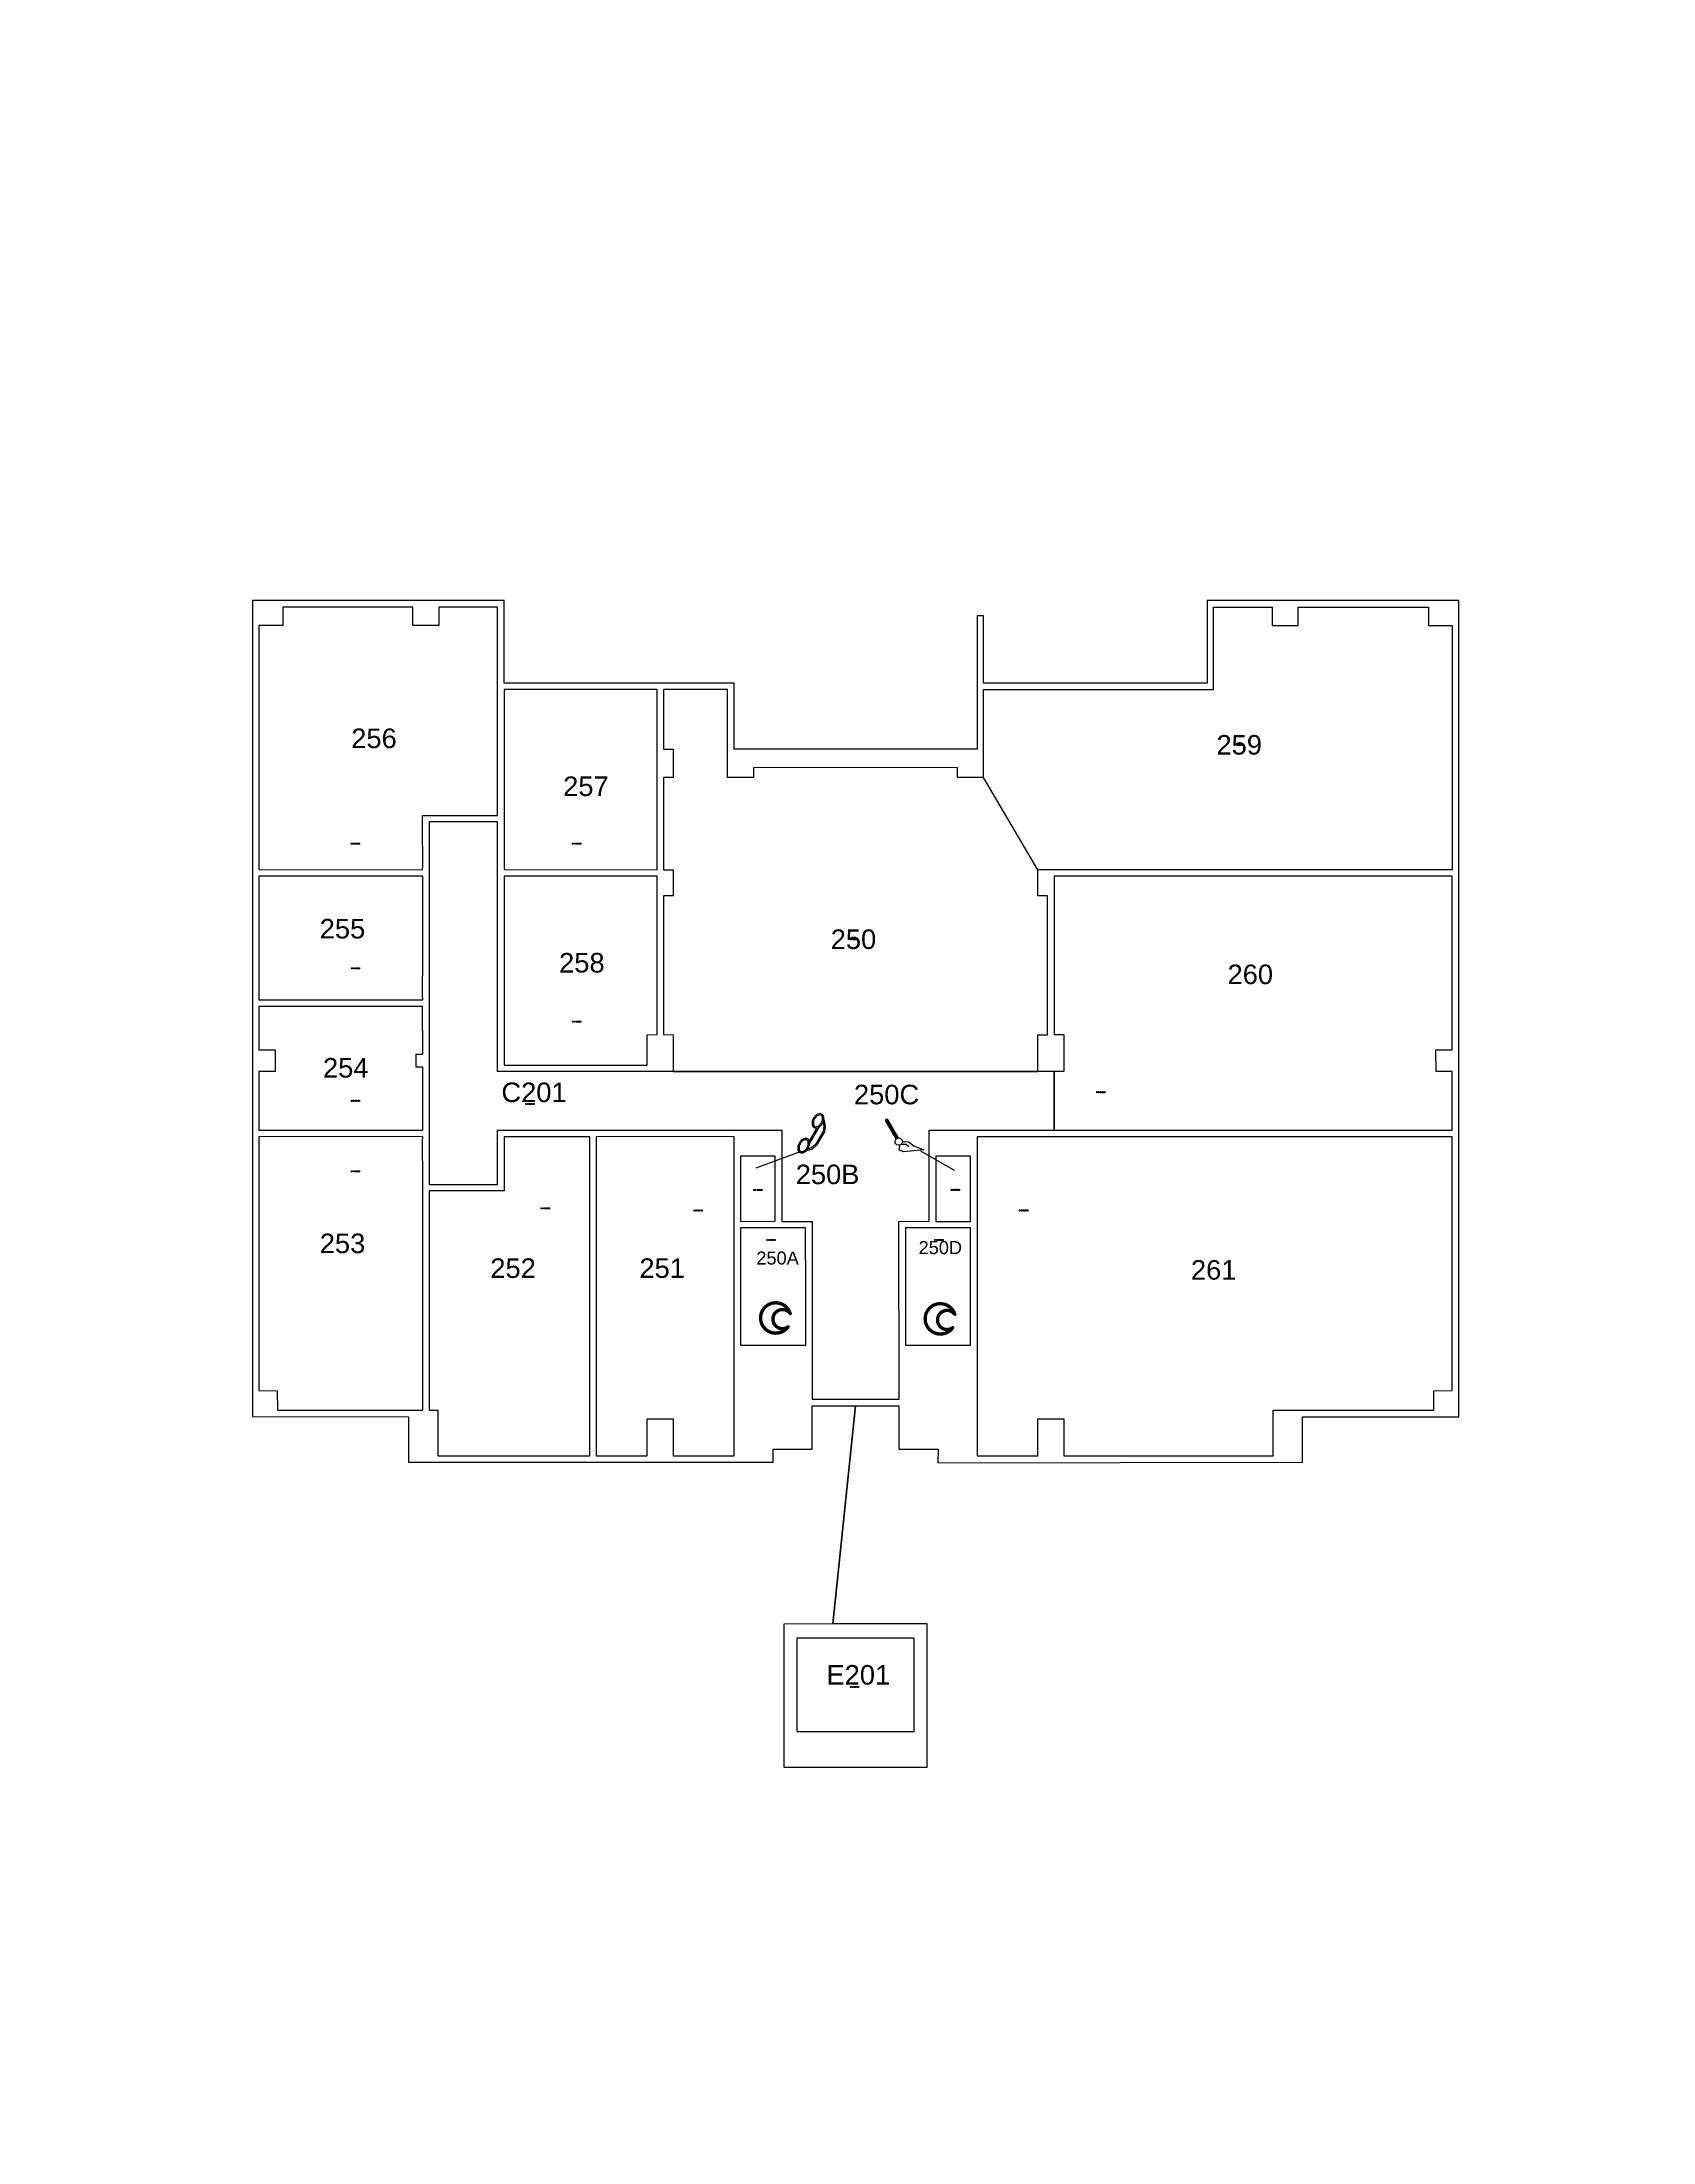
# Paper-space layout 'Layout1' of a CAD drawing. Header units: inches. Extents: x 0 to 8.2, y 0 to 10.7.
# The model-space entities are those that its viewports show. They can reach past a viewport. Long polylines and large blocks are cut down to what shows.
import ezdxf
from ezdxf.enums import TextEntityAlignment as Align

# ---------------------------------------------------------------- set-up
doc = ezdxf.new("R2010")
doc.units = ezdxf.units.IN
doc.header["$LTSCALE"] = 100
doc.header["$MEASUREMENT"] = 0
doc.layers.get('0').update_dxf_attribs({"linetype": 'CONTINUOUS'})
for name, color, linetype in [('A-IDEN-ICON', 4, 'CONTINUOUS'), ('A-IDEN-SNUM', 4, 'CONTINUOUS'), ('A-IDEN-VNUM', 4, 'CONTINUOUS'), ('AREA-ASSIGN', 7, 'CONTINUOUS'), ('AREA-GROSS', 1, 'CONTINUOUS')]:
    doc.layers.add(name, color=color, linetype=linetype)
doc.layers.get('0').off()
doc.styles.add('CP_ROOMVNUMBER', font='arial.ttf', dxfattribs={"width": 0.85, "height": 0.075})
doc.styles.add('ROOMSNUMBER', font='TXT.SHX', dxfattribs={"height": 1})

# ---------------------------------------------------------------- blocks, each defined once
blk = doc.blocks.new('CPCUST')
for p, q in [((0.0171, -0.0639), (0.02, -0.0466)), ((0.0358, -0.0705), (0.0171, -0.0639)), ((0.0262, -0.0408), (0.0446, -0.0406)), ((0.0297, -0.0341), (0.0376, -0.0302)), ((0.1117, -0.0625), (0.0358, -0.0705)), ((0.0376, -0.0302), (0.0533, -0.0324)), ((0.0446, -0.0406), (0.0543, -0.0505)), ((0.0533, -0.0324), (0.0745, -0.0479)), ((0.0745, -0.0479), (0.1117, -0.0625))]:
    blk.add_line(p, q)
at = {"const_width": 0.015}
blk.add_lwpolyline([(-0.03, 0.05), (0.01, -0.0193)], dxfattribs=at)
at = {"const_width": 0.0075}
blk.add_lwpolyline([(-0.0332, 0.0481, 1), (-0.0268, 0.0519, 1)], format="xyb", close=True, dxfattribs=at)
blk.add_circle((0.0158, -0.0313), 0.0141)
blk = doc.blocks.new('CPPHONE')
for p, q in [((0.0096, 0.0252), (-0.0196, -0.0252)), ((0.0169, 0.0279), (-0.0182, -0.0329))]:
    blk.add_line(p, q)
for points in [[(0.0364, 0.0572), (0.0417, 0.0308), (0.0382, 0.0108), (0.0082, -0.0411), (-0.0083, -0.0558), (-0.0338, -0.0645)], [(0.0334, 0.047), (0.0366, 0.0307), (0.0334, 0.0126), (0.0043, -0.0379), (-0.0109, -0.0514), (-0.0265, -0.0567)]]:
    blk.add_lwpolyline(points)
for points in [[(0.0288, 0.0786, 0.139889), (0.0216, 0.0804, 0.107118), (0.0122, 0.0781, 0.079812), (0.0039, 0.0722, 0.067459), (-0.0035, 0.0626, 0.067459), (-0.008, 0.0515, 0.079812), (-0.009, 0.0413, 0.107118), (-0.0064, 0.032, 0.139889), (-0.0012, 0.0267, 0.139889), (0.0061, 0.0248, 0.107118), (0.0155, 0.0272, 0.079812), (0.0238, 0.0331, 0.067459), (0.0312, 0.0426, 0.067459), (0.0357, 0.0538, 0.079812), (0.0367, 0.0639, 0.107118), (0.034, 0.0732, 0.139889)], [(0.0263, 0.0743, 0.139889), (0.0218, 0.0754, 0.107118), (0.0144, 0.0736, 0.079812), (0.0074, 0.0686, 0.067459), (0.0008, 0.0601, 0.067459), (-0.0032, 0.0502, 0.079812), (-0.004, 0.0417, 0.107118), (-0.0019, 0.0344, 0.139889), (0.0013, 0.031, 0.139889), (0.0059, 0.0298, 0.107118), (0.0133, 0.0317, 0.079812), (0.0203, 0.0367, 0.067459), (0.0268, 0.0451, 0.067459), (0.0309, 0.055, 0.079812), (0.0317, 0.0636, 0.107118), (0.0296, 0.0709, 0.139889)], [(-0.0262, -0.0167, 0.139889), (-0.0334, -0.0148, 0.107118), (-0.0428, -0.0172, 0.079812), (-0.0511, -0.0231, 0.067459), (-0.0585, -0.0326, 0.067459), (-0.063, -0.0438, 0.079812), (-0.064, -0.0539, 0.107118), (-0.0614, -0.0632, 0.139889), (-0.0562, -0.0686, 0.139889), (-0.0489, -0.0704, 0.107118), (-0.0395, -0.0681, 0.079812), (-0.0312, -0.0622, 0.067459), (-0.0238, -0.0526, 0.067459), (-0.0193, -0.0415, 0.079812), (-0.0183, -0.0313, 0.107118), (-0.021, -0.022, 0.139889)], [(-0.0287, -0.021, 0.139889), (-0.0332, -0.0198, 0.107118), (-0.0406, -0.0217, 0.079812), (-0.0476, -0.0267, 0.067459), (-0.0542, -0.0351, 0.067459), (-0.0582, -0.045, 0.079812), (-0.059, -0.0536, 0.107118), (-0.0569, -0.0609, 0.139889), (-0.0537, -0.0643, 0.139889), (-0.0491, -0.0654, 0.107118), (-0.0417, -0.0636, 0.079812), (-0.0347, -0.0586, 0.067459), (-0.0282, -0.0501, 0.067459), (-0.0241, -0.0402, 0.079812), (-0.0233, -0.0317, 0.107118), (-0.0254, -0.0244, 0.139889)]]:
    blk.add_lwpolyline(points, format="xyb", close=True)
blk = doc.blocks.new('CPBATH')
at = {"color": 0, "linetype": 'ByBlock', "const_width": 0.0127}
for points in [[(0.0571, 0.0168, 0.861492), (-0.0551, 0, 1)], [(-0.0551, 0, 0.726902), (0.0487, -0.0337, 1)], [(0.0571, 0.0168, 0.729002), (-0.0084, -0.0042, 1)], [(-0.0084, -0.0042, 0.609468), (0.0487, -0.0337, 1)]]:
    blk.add_lwpolyline(points, format="xyb", dxfattribs=at)
at = {"color": 0, "linetype": 'ByBlock', "const_width": 0.00637}
for points in [[(0.0544, 0.0152, 1), (0.0599, 0.0184, 1)], [(0.0459, -0.0353, 1), (0.0515, -0.0321, 1)]]:
    blk.add_lwpolyline(points, format="xyb", close=True, dxfattribs=at)

msp = doc.modelspace()

# ---------------------------------------------------------------- linework, layer by layer
at = {"layer": 'A-IDEN-ICON'}
for p, q in [((69217005.2, 27666841.5), (69217041, 27666840.2)), ((69216907.7, 27666788.5), (69216878.6, 27666755.9))]:
    msp.add_line(p, q, dxfattribs=at)
at = {"layer": 'AREA-ASSIGN'}
for points in [[(69216894.7, 27667172.4), (69216856.7, 27667243.9), (69217043.8, 27667343.5), (69217008.1, 27667410.6), (69217055.8, 27667436), (69217063.7, 27667421), (69217084.9, 27667432.3), (69217076.9, 27667447.3), (69217182.9, 27667503.7), (69217190.9, 27667488.7), (69217210.3, 27667499), (69217316, 27667300.4), (69216978.8, 27667120.9)], [(69217071.4, 27666998), (69217087.4, 27666968), (69217079.5, 27666963.7), (69217104.8, 27666916.1), (69217428.8, 27667088.5), (69217406.2, 27667130.9), (69217403.4, 27667136.2), (69217390.2, 27667129.2), (69217380.8, 27667146.8), (69217394, 27667153.9), (69217372.4, 27667194.5), (69217349.8, 27667236.8), (69217318.8, 27667295.1), (69216994.9, 27667122.6), (69217063.5, 27666993.8)], [(69216873.6, 27667161.1), (69216869.3, 27667169.1), (69216703.4, 27667080.7), (69216707.6, 27667072.8), (69216686.4, 27667061.5), (69216648.4, 27667133), (69216596.3, 27667105.3), (69216622.1, 27667056.7), (69216630.1, 27667060.9), (69216642.3, 27667038), (69216634.3, 27667033.8), (69216674.3, 27666958.7), (69216682.2, 27666963), (69216693.5, 27666941.8), (69216685.6, 27666937.6), (69216745.7, 27666824.6), (69216753.7, 27666828.8), (69216769.6, 27666798.8), (69217066.2, 27666956.7), (69217050.3, 27666986.7), (69217058.2, 27666990.9), (69216998, 27667103.9), (69216990.1, 27667099.7), (69216978.8, 27667120.9), (69216894.7, 27667172.4)], [(69216454.8, 27666898.5), (69216515.7, 27666931), (69216425.5, 27667100.5), (69216420.2, 27667097.6), (69216377.8, 27667075.1), (69216385.8, 27667060.1), (69216364.7, 27667048.8), (69216356.7, 27667063.8), (69216250.7, 27667007.4), (69216258.7, 27666992.4), (69216239.3, 27666982.1), (69216266.1, 27666931.7), (69216288.7, 27666889.4), (69216322.5, 27666825.8), (69216345, 27666783.5), (69216478.3, 27666854.4), (69216476.5, 27666857.9), (69216476.5, 27666857.9), (69216459.5, 27666889.7), (69216459.5, 27666889.7)], [(69216669, 27666955.9), (69216591, 27667102.4), (69216466.5, 27667036.2), (69216525.7, 27666925), (69216525.7, 27666925), (69216542.7, 27666893.2), (69216542.7, 27666893.2), (69216544.5, 27666889.7)], [(69217183.2, 27666617.9), (69217232.6, 27666644.2), (69217216.6, 27666674.2), (69217237.8, 27666685.5), (69217253.8, 27666655.5), (69217257.3, 27666657.4), (69217292.6, 27666676.2), (69217303.2, 27666681.8), (69217338.5, 27666700.6), (69217349.1, 27666706.2), (69217384.4, 27666725), (69217424.1, 27666746.2), (69217404.4, 27666783.3), (69217470.6, 27666818.5), (69217513, 27666841.1), (69217535, 27666852.8), (69217526.6, 27666868.7), (69217541.6, 27666876.7), (69217519, 27666919.1), (69217485.2, 27666982.6), (69217462.6, 27667025), (69217431.6, 27667083.2), (69217048.5, 27666879.3), (69217045, 27666877.4)], [(69216463, 27666896.1), (69216619.9, 27666601.3), (69216675.5, 27666630.9), (69216652, 27666675), (69216883.3, 27666798.1), (69216922.8, 27666724), (69216947.5, 27666737.1), (69217024.6, 27666592.4), (69217095.2, 27666630), (69217018.1, 27666774.7), (69217042.8, 27666787.9), (69217003.3, 27666862), (69217104.8, 27666916.1), (69217079.5, 27666963.7), (69216626.6, 27666722.7), (69216518.6, 27666925.7)], [(69216547.4, 27666884.4), (69216629.1, 27666730.8), (69216703.3, 27666770.2), (69216703.3, 27666770.2), (69216745.7, 27666792.7), (69216732.5, 27666817.5), (69216740.4, 27666821.8), (69216671.8, 27666950.6)], [(69217042.5, 27666801.3), (69217048.1, 27666790.7), (69217076.4, 27666805.7), (69217048.2, 27666858.7), (69217019.9, 27666843.7)], [(69216347.9, 27666778.2), (69216378.9, 27666719.9), (69216401.4, 27666677.5), (69216534.7, 27666748.5), (69216532.8, 27666752), (69216532.8, 27666752), (69216515.9, 27666783.8), (69216515.9, 27666783.8), (69216481.2, 27666849.1)], [(69217079.2, 27666800.4), (69217026.2, 27666772.2), (69217054.4, 27666719.3), (69217077, 27666676.9), (69217129.9, 27666705.1)], [(69216873.3, 27666452.9), (69216876, 27666454.4), (69216911.3, 27666473.2), (69216914.8, 27666475), (69216898.8, 27666505), (69216920, 27666516.3), (69216936, 27666486.3), (69216985.4, 27666512.6), (69216847.3, 27666772.1), (69216843.7, 27666770.3), (69216735.2, 27666712.5)], [(69216889.2, 27666706.1), (69216917.5, 27666721.2), (69216911.8, 27666731.7), (69216889.3, 27666774.1), (69216861, 27666759.1)], [(69216404.3, 27666672.2), (69216423.1, 27666636.9), (69216436.3, 27666644), (69216445.7, 27666626.3), (69216432.5, 27666619.3), (69216435.3, 27666614), (69216457.8, 27666571.6), (69216591.1, 27666642.6), (69216589.7, 27666645.2), (69216589.7, 27666645.2), (69216572.8, 27666677), (69216572.8, 27666677), (69216563.9, 27666693.8), (69216558.6, 27666690.9), (69216552.9, 27666701.5), (69216558.2, 27666704.4), (69216537.5, 27666743.2)], [(69216973.2, 27666676.1), (69216945, 27666729), (69216892, 27666700.8), (69216942.8, 27666605.5), (69216995.8, 27666633.7)], [(69216717.7, 27666417.6), (69216724.7, 27666421.4), (69216744.5, 27666384.3), (69216784.2, 27666405.5), (69216819.5, 27666424.3), (69216830.1, 27666429.9), (69216865.4, 27666448.7), (69216868, 27666450.1), (69216729.9, 27666709.6), (69216660.1, 27666672.5), (69216662, 27666669), (69216662, 27666669), (69216678.9, 27666637.2), (69216678.9, 27666637.2), (69216683.6, 27666628.4), (69216622.7, 27666596)], [(69216460.7, 27666566.3), (69216491.7, 27666508), (69216514.2, 27666465.7), (69216548.1, 27666402.1), (69216570.6, 27666359.8), (69216585.6, 27666367.7), (69216594.1, 27666351.9), (69216712.4, 27666414.8), (69216612.7, 27666602), (69216612.7, 27666602), (69216595.8, 27666633.7), (69216595.8, 27666633.7), (69216593.9, 27666637.3)], [(69217115.6, 27666391.6), (69217156, 27666315.7), (69217251.3, 27666366.4), (69217210.9, 27666442.3)]]:
    msp.add_lwpolyline(points, close=True, dxfattribs=at)
at = {"layer": 'AREA-GROSS'}
msp.add_lwpolyline([(69217062.7, 27666605.9), (69217138.6, 27666418.6), (69217098.9, 27666397.4), (69217160.9, 27666280.9), (69217277.4, 27666342.9), (69217215.4, 27666459.5), (69217138.6, 27666418.6), (69217062.7, 27666605.9), (69217098, 27666624.7), (69217116.8, 27666589.4), (69217148.6, 27666606.3), (69217154.5, 27666595.1), (69217450.8, 27666753.6), (69217431.1, 27666790.7), (69217558.2, 27666858.3), (69217204.8, 27667522.1), (69217000, 27667413.1), (69217035.7, 27667346), (69216853.9, 27667249.2), (69216824.7, 27667303.9), (69216819.4, 27667301.1), (69216877.2, 27667192.5), (69216679.5, 27667087.3), (69216650.8, 27667141.1), (69216638.5, 27667134.5), (69216606.7, 27667117.6), (69216463.7, 27667041.5), (69216428, 27667108.6), (69216223.2, 27666999.5), (69216576.6, 27666335.8), (69216703.7, 27666403.4), (69216723.4, 27666366.4), (69217020, 27666524.3), (69217014.4, 27666534.8), (69217046.2, 27666551.8), (69217027.4, 27666587.1), (69217062.7, 27666605.9)], close=True, dxfattribs=at)

# ---------------------------------------------------------------- block references
at = {"layer": 'A-IDEN-ICON', "rotation": 28.03065467960081}
for name, p, xscale, yscale, zscale in [('CPCUST', (69216976.5, 27666844.3), 240, 240, 240), ('CPPHONE', (69216911.7, 27666808.7), 240, 240, 240), ('CPBATH', (69217093.5, 27666713.1), 244, 244, 244), ('CPBATH', (69216959.2, 27666642.5), 244, 244, 244)]:
    msp.add_blockref(name, p, dxfattribs=dict(at, xscale=xscale, yscale=yscale, zscale=zscale))

# ---------------------------------------------------------------- texts
at = {"layer": 'A-IDEN-SNUM', "style": 'ROOMSNUMBER'}
for s, p in [('043A025900', (69217088.6, 27667309.7)), ('043A025000', (69216858.9, 27666984.5)), ('043A026000', (69217126.4, 27666967.2)), ('043A025700', (69216592.4, 27666942.3)), ('043A025600', (69216412.3, 27666846.5)), ('043A026100', (69217114.9, 27666837.6)), ('043A0250C0', (69217050.4, 27666824.8)), ('043A025800', (69216669.5, 27666797.6)), ('043A0250D0', (69217058.8, 27666777)), ('043A025500', (69216466.4, 27666745)), ('043A0250B0', (69216889.7, 27666739.2)), ('043AC20100', (69216667.2, 27666710.3)), ('043A0250A0', (69216922, 27666704.2)), ('043A025100', (69216850.1, 27666696.6)), ('043A025400', (69216523.7, 27666637.3)), ('043A025200', (69216724.7, 27666632.1)), ('043A025300', (69216554.3, 27666579.9)), ('043AE20100', (69217183.5, 27666376.8))]:
    msp.add_text(s, height=1, rotation=28.0307, dxfattribs=at).set_placement(p, align=Align.MIDDLE)
at = {"layer": 'A-IDEN-VNUM', "style": 'CP_ROOMVNUMBER'}
for s, height, p in [('259', 18, (69217088.6, 27667309.7)), ('260', 18, (69217197, 27667127.8)), ('257', 18, (69216575, 27666993)), ('250', 18, (69216858.9, 27666984.5)), ('256', 18, (69216381.8, 27666940.2)), ('250C', 18, (69216953.1, 27666872.5)), ('261', 18, (69217295.2, 27666871.6)), ('258', 18, (69216648.1, 27666847.7)), ('250B', 18, (69216939.7, 27666782)), ('255', 18, (69216438.6, 27666771.7)), ('250D', 12, (69217063.1, 27666771.3)), ('C201', 18, (69216665.3, 27666721.6)), ('250A', 12, (69216935.2, 27666692.3)), ('254', 18, (69216501.5, 27666660)), ('251', 18, (69216845.7, 27666634.1)), ('252', 18, (69216724.4, 27666569.5)), ('253', 18, (69216574.9, 27666515.8)), ('E201', 18, (69217181.4, 27666388.3))]:
    msp.add_text(s, height=height, rotation=28.0307, dxfattribs=at).set_placement(p, align=Align.MIDDLE)

psp = doc.layouts.get("Layout1")

# ---------------------------------------------------------------- viewports
at = {"layer": '0', "view_target_point": (547.285, 149.492), "view_twist_angle": 331.96934532796}
psp.add_viewport(center=(4.125, 5.375), size=(8.25, 10.7499), view_center_point=(74098836.001, -8106511.3), view_height=1934.9807, dxfattribs=at)

doc.saveas('drawing.dxf')
